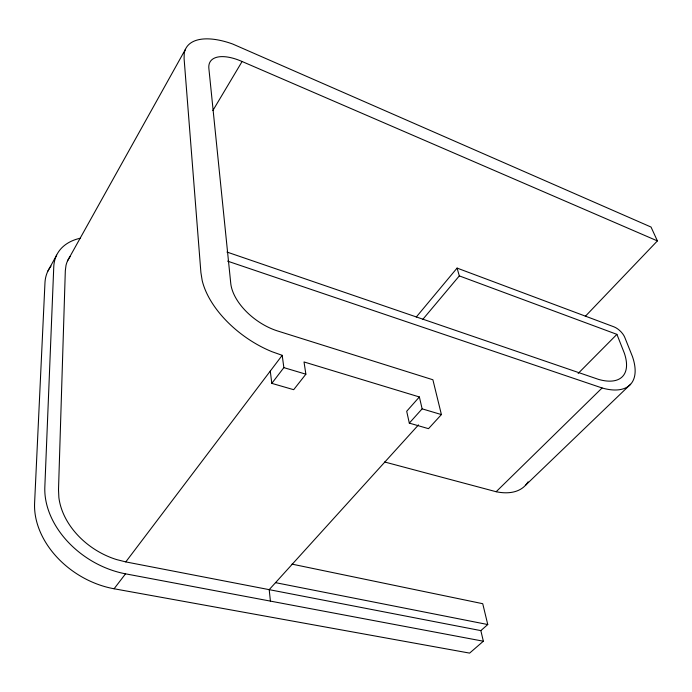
<?xml version="1.0" encoding="UTF-8"?>
<svg xmlns="http://www.w3.org/2000/svg" width="692" height="692" viewBox="0 0 692 692"><rect width="100%" height="100%" fill="white"/><g stroke="black" fill="none" stroke-linecap="round" stroke-linejoin="round"><path stroke-width="1.04" d="M47.886 271.126L56.614 255.175M67.608 260.737L185.439 49.331M212.851 110.564L242.096 61.51L657.4 240.911L585.302 316.339M70.134 256.585A59.694 36.737 30 0 0 65.999 265.408L65.316 270.78L58.509 489.685L58.881 497.557A68.776 51.485 32.4 0 0 116.619 559.586L125.788 561.904L282.198 355.325L272.008 351.709A80.756 46.632 35.6 0 1 202.194 280.554L200.905 272.553L184.089 58.552L184.236 53.526A68.404 31.581 33.4 0 1 232.659 44.011L651.034 227.045L657.4 240.911M51 266.117A70.913 44.47 29.7 0 0 44.963 282.907L34.6 502.989A81.561 62.098 32 0 0 114.094 588.771L125.529 573.824L483.353 641.216L480.845 630.611L487.765 624.539L482.731 603.701L291.998 564.127M242.096 61.51A40.413 18.641 33.4 0 0 208.906 68.785L230.687 282.725A47.687 27.533 35.6 0 0 278.487 331.252L432.889 379.761L441.409 414.586L428.504 428.668L409.309 423.123L422.129 408.842L419.378 396.966L304.022 361.951L305.873 374.19L293.685 389.691L271.809 383.368L283.858 367.625L282.198 355.325M416.273 317.031L457.075 268.081L613.942 326.832A10.769 4.801 43.5 0 1 624.72 337.255L632.393 356.415A70.541 32.792 43.1 0 1 602.092 387.978L496.155 491.727L384.614 461.979M422.665 319.54L459.315 275.892L457.075 268.081M419.378 396.966L406.697 411.264L409.309 423.123M418.496 424.888L269.197 589.653L270.416 601.114M578.149 373.438L616.909 334.357L624.314 353.093A59.469 27.628 43.1 0 1 598.476 379.372L226.933 252.035M525.401 485.403L630.611 384.242M483.353 641.216L469.617 653.11L114.094 588.771M125.788 561.904L480.845 630.611M275.528 582.655L487.765 624.539M283.858 367.625L305.873 374.19M422.129 408.842L441.409 414.586M227.59 261.135L602.092 387.978M459.315 275.892L616.909 334.357M270.278 371.076L271.809 383.368M80.428 238.195A71.691 44.141 30 0 0 53.76 266.913L44.833 487.073A82.608 61.873 32.4 0 0 125.529 573.824M528.082 481.822A65.109 36.659 43.9 0 1 496.155 491.727"/></g></svg>
